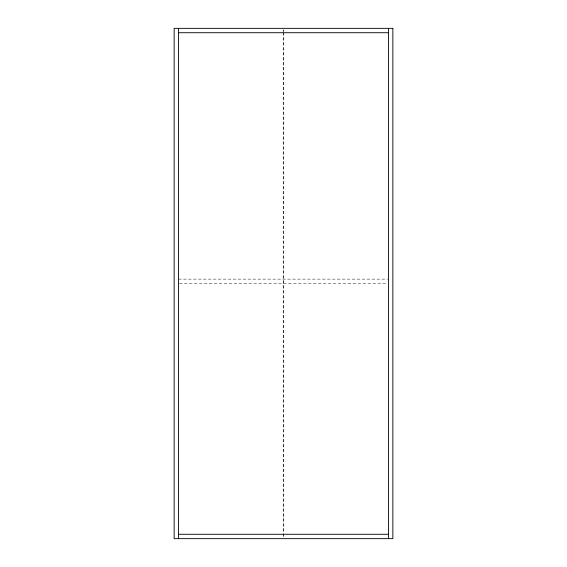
<?xml version="1.0" encoding="UTF-8"?>
<svg xmlns="http://www.w3.org/2000/svg" width="567" height="567" viewBox="0 0 567 567"><rect width="100%" height="100%" fill="white"/><g stroke="black" fill="none" stroke-linecap="round" stroke-linejoin="round"><path stroke-width="0.43" stroke-dasharray="2.83 2.13" d="M178.527 279.127L387.587 279.127M179.413 283.5L387.587 283.5M283.805 29.845L283.805 31.61M283.805 32.496L283.805 532.732M283.805 533.618L283.805 538.04M283.195 29.845L283.195 31.61M283.195 32.496L283.195 532.732M283.195 533.618L283.195 538.04"/><path stroke-width="0.85" d="M178.527 32.723L388.473 32.723M178.527 534.277L388.473 534.277M388.473 28.35L388.473 538.65M178.527 28.35L178.527 538.65M392.853 28.35L174.147 28.35L174.147 538.65L392.853 538.65L392.853 28.35"/></g></svg>
